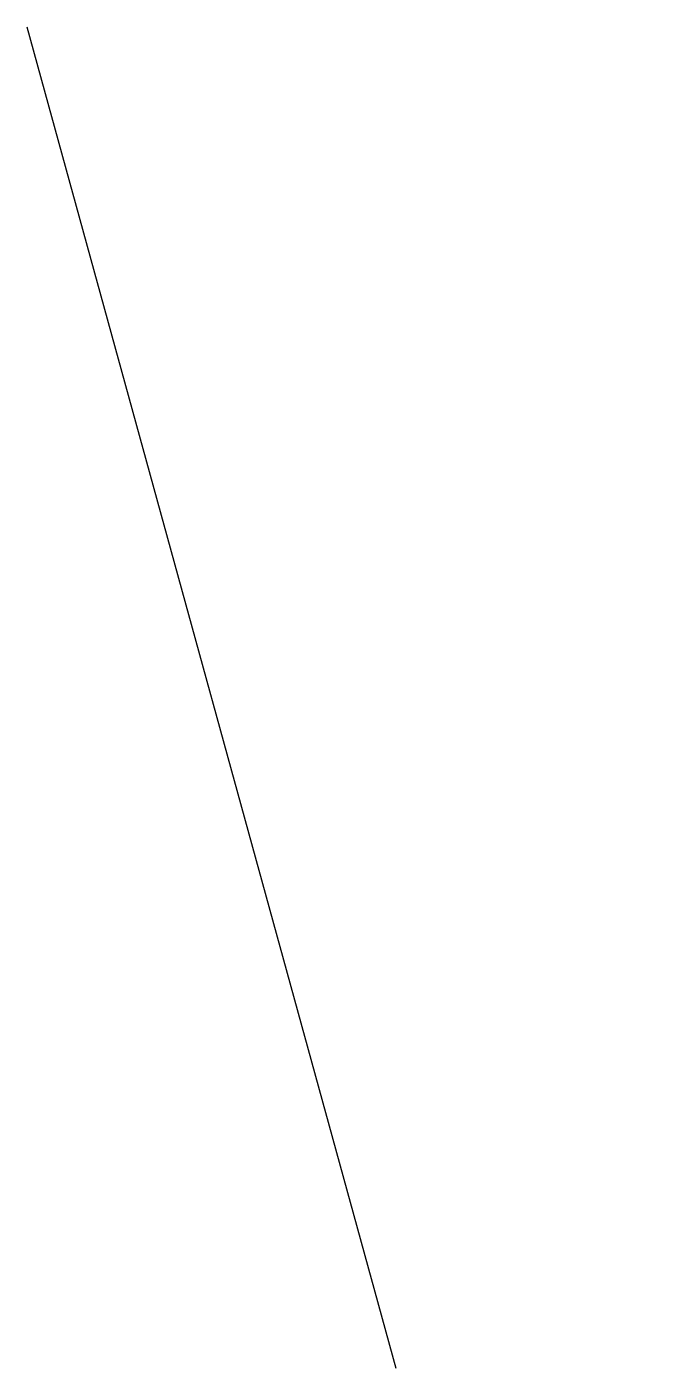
# Model space of a CAD drawing. Header units: millimetres. Extents: x -2 to 3.7, y -34 to -22.
import ezdxf

# ---------------------------------------------------------------- set-up
doc = ezdxf.new("R2010")
doc.units = ezdxf.units.MM

# ---------------------------------------------------------------- blocks, each defined once
blk = doc.blocks.new('B0', base_point=(1, -2, 3))
blk.add_line((1, 2, 3), (4, 6, 8))

msp = doc.modelspace()

# ---------------------------------------------------------------- block references
at = {"extrusion": (-3, 0, 4), "xscale": -2, "yscale": 3, "zscale": 0.5, "rotation": 270}
msp.add_blockref('B0', (10, 20, 30), dxfattribs=at)

doc.saveas('drawing.dxf')
